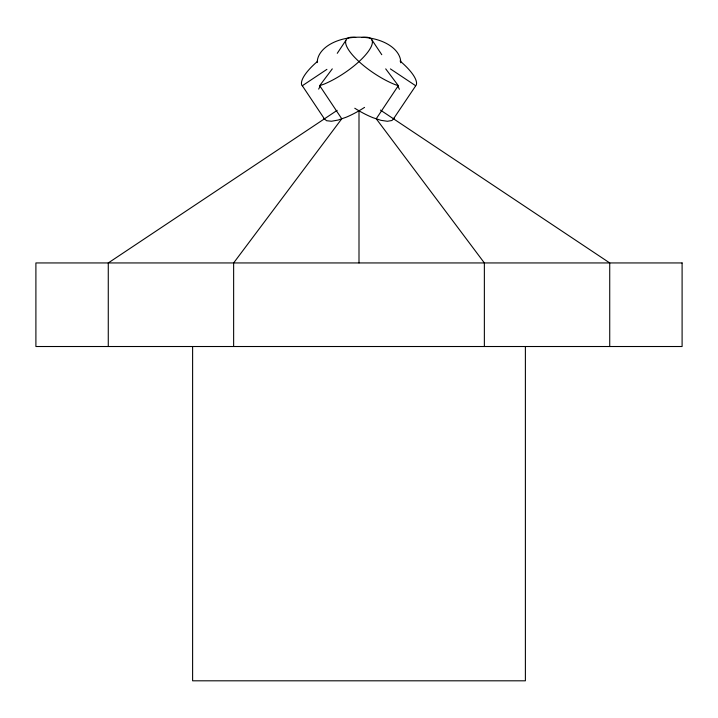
<?xml version="1.0" encoding="UTF-8"?>
<svg xmlns="http://www.w3.org/2000/svg" width="718" height="718" viewBox="0 0 718 718"><rect width="100%" height="100%" fill="white"/><g stroke="black" fill="none" stroke-linecap="round" stroke-linejoin="round"><path stroke-width="1.08" d="M337.263 53.32L345.843 40.441M385.719 68.865L398.319 85.666L376.241 118.775L484.363 262.941L484.363 346.516M393.518 118.802L416.305 84.921A41.788 12.744 33.7 0 0 400.052 61.012M233.637 346.516L233.637 262.941L341.759 118.775L319.689 85.666L332.281 68.865M394.227 118.03L391.938 120.498L387.406 121.279L380.926 120.328L372.965 117.698A41.788 12.744 33.7 0 1 354.782 108.247M317.598 61.308A41.788 12.744 -33.7 0 0 301.883 85.37L302.323 85.747L326.905 69.359M337.146 110.357L108.274 262.941L108.274 346.516M319.689 85.666L324.204 84.078A41.788 12.744 -33.7 0 0 366.745 53.491A41.788 12.744 -33.7 0 0 361.836 37.524M398.319 85.666L395.035 84.589A41.788 12.744 33.7 0 1 351.811 54.173A41.788 12.744 33.7 0 1 355.688 37.453M390.404 68.901L415.587 85.684M380.45 110.096L609.726 262.941L609.726 346.516M323.953 118.488L326.582 120.714L331.42 121.252L338.142 120.05L346.282 117.187A41.788 12.744 -33.7 0 0 364.547 107.395M371.969 39.984L381.779 54.703M302.323 85.747L324.401 118.856M525.388 346.516L525.388 680.808L192.612 680.808L192.612 346.516M359 110.375L359 262.941M318.675 89.113A41.788 25.489 0 0 1 320.156 86.402M397.951 86.564A41.788 25.489 0 0 1 399.396 89.283M317.212 62.592A41.788 25.489 0 0 1 359.144 37.192A41.788 25.489 0 0 1 400.788 62.771M682.1 262.941L35.9 262.941L35.9 346.516L682.1 346.516L682.1 262.941"/></g></svg>
